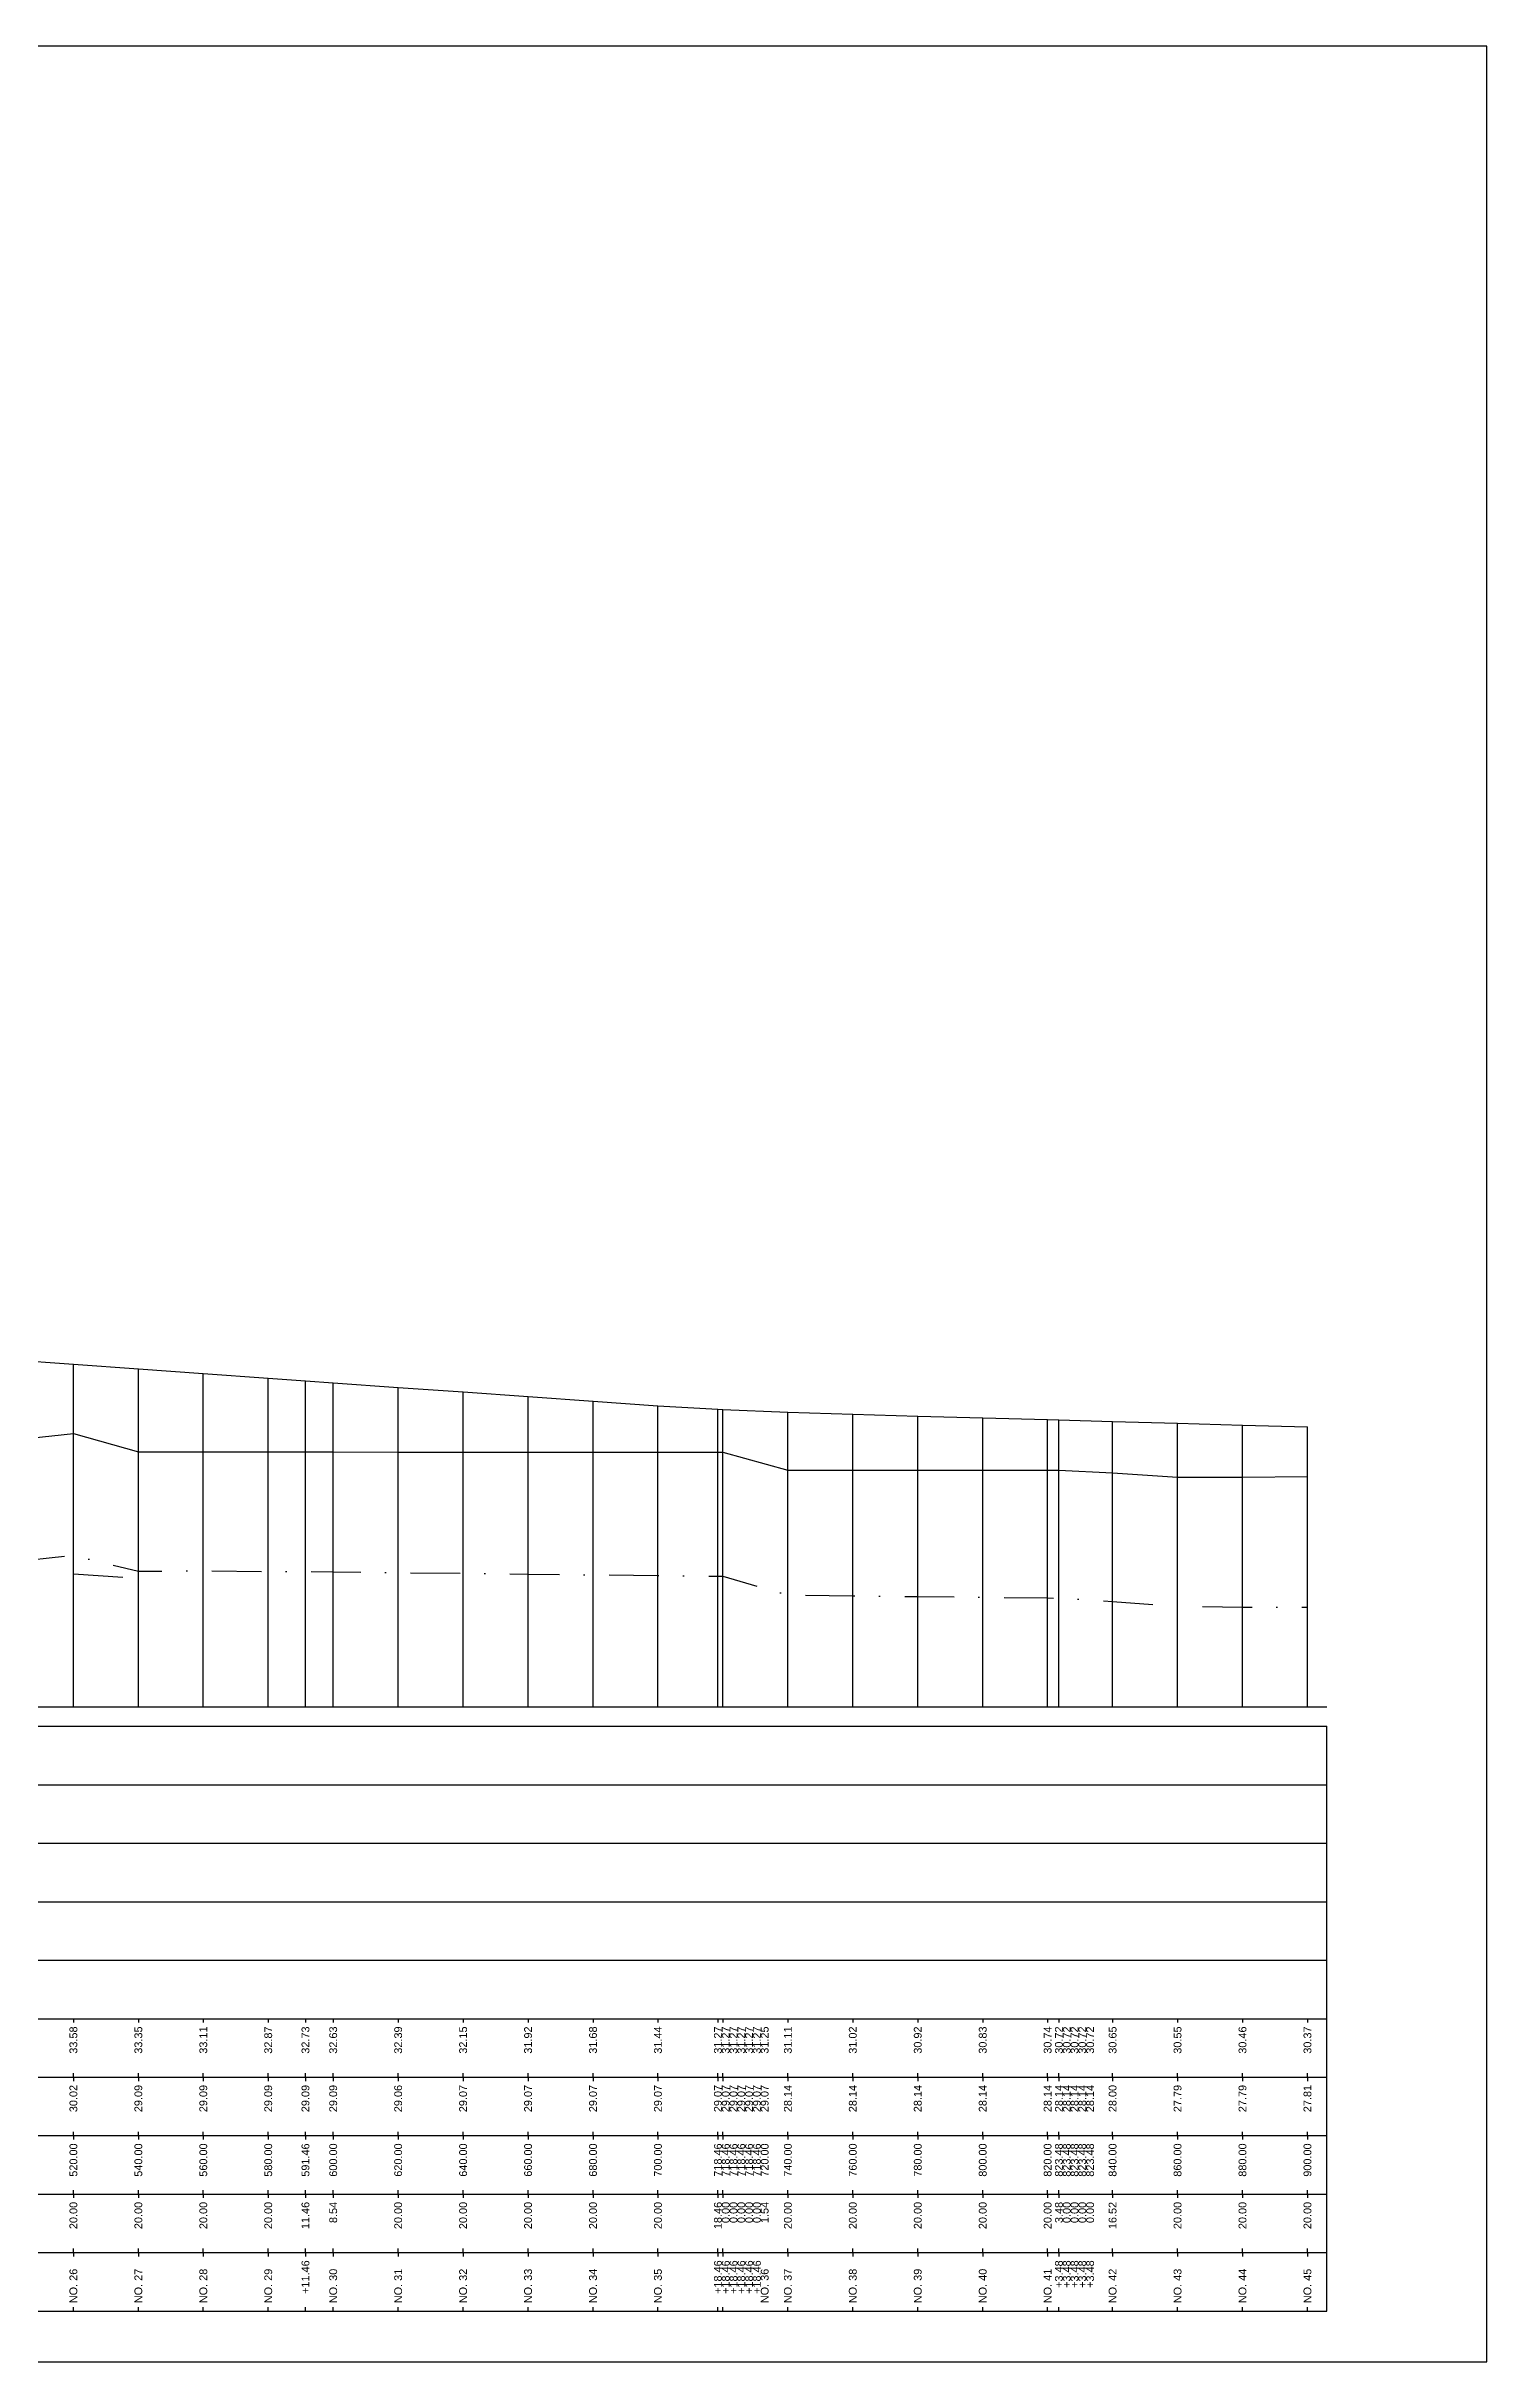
# Model space of a CAD drawing. Header units: millimetres. Extents: x -7351 to 135086, y 1419 to 5643.
# Drawn here: x 60365 to 60734, y 1419 to 2013 of the extents above; entities that cross this region are included whole.
import ezdxf
from ezdxf.enums import TextEntityAlignment as Align

# ---------------------------------------------------------------- set-up
doc = ezdxf.new("R2010")
doc.units = ezdxf.units.MM
doc.linetypes.add('DASHDOT', pattern=[25.4, 12.7, -6.35, 0, -6.35])
doc.linetypes.add('DIVIDE', pattern=[31.75, 12.7, -6.35, 0, -6.35, 0, -6.35])
for name, color, linetype in [('KZ_종단_계획선', 1, 'Continuous'), ('KZ_종단_도각', 7, 'Continuous'), ('KZ_종단_수직선', 7, 'Continuous'), ('KZ_종단_암선1', 56, 'DASHDOT'), ('KZ_종단_암선2', 4, 'DIVIDE'), ('KZ_종단_지반선', 3, 'Continuous'), ('KZ_종단_테이블문자', 7, 'Continuous'), ('KZ_종단_테이블선', 7, 'Continuous')]:
    doc.layers.add(name, color=color, linetype=linetype)
doc.styles.get("Standard").update_dxf_attribs({"font": 'arial.ttf'})

msp = doc.modelspace()

# ---------------------------------------------------------------- linework, layer by layer
at = {"layer": 'KZ_종단_계획선'}
msp.add_lwpolyline([(60355.03, 1676.15), (60371.69, 1674.96), (60388.36, 1673.77), (60405.03, 1672.58), (60421.69, 1671.38), (60431.25, 1670.7), (60438.36, 1670.19), (60455.03, 1669), (60471.69, 1667.81), (60488.36, 1666.62), (60505.03, 1665.42), (60521.69, 1664.26), (60537.08, 1663.38), (60537.08, 1663.38), (60537.08, 1663.38), (60537.08, 1663.38), (60537.08, 1663.38), (60537.08, 1663.38), (60538.36, 1663.31), (60555.03, 1662.61), (60571.69, 1662.11), (60588.36, 1661.65), (60605.03, 1661.19), (60621.69, 1660.73), (60624.59, 1660.65), (60624.59, 1660.65), (60624.59, 1660.65), (60624.59, 1660.65), (60624.59, 1660.65), (60638.36, 1660.27), (60655.03, 1659.8), (60671.69, 1659.34), (60688.36, 1658.88), (60688.36, 1658.88)], dxfattribs=at)
at = {"layer": 'KZ_종단_도각'}
msp.add_lwpolyline([(59893.36, 1419.04), (60734.36, 1419.04), (60734.36, 2013.04), (59893.36, 2013.04)], close=True, dxfattribs=at)
at = {"layer": 'KZ_종단_수직선'}
for p, q in [((60371.69, 1587.04), (60371.69, 1674.96)), ((60388.36, 1587.04), (60388.36, 1673.77)), ((60405.03, 1587.04), (60405.03, 1672.58)), ((60421.69, 1587.04), (60421.69, 1671.38)), ((60431.24, 1587.04), (60431.24, 1670.7)), ((60438.36, 1587.04), (60438.36, 1670.19)), ((60455.03, 1587.04), (60455.03, 1669)), ((60471.69, 1587.04), (60471.69, 1667.81)), ((60488.36, 1587.04), (60488.36, 1666.62)), ((60505.03, 1587.04), (60505.03, 1665.42)), ((60521.69, 1587.04), (60521.69, 1664.26)), ((60537.08, 1587.04), (60537.08, 1663.38)), ((60537.08, 1587.04), (60537.08, 1663.38)), ((60537.08, 1587.04), (60537.08, 1663.38)), ((60537.08, 1587.04), (60537.08, 1663.38)), ((60537.08, 1587.04), (60537.08, 1663.38)), ((60537.08, 1587.04), (60537.08, 1663.38)), ((60538.36, 1587.04), (60538.36, 1663.31)), ((60555.03, 1587.04), (60555.03, 1662.61)), ((60571.69, 1587.04), (60571.69, 1662.11)), ((60588.36, 1587.04), (60588.36, 1661.65)), ((60605.03, 1587.04), (60605.03, 1661.19)), ((60621.69, 1587.04), (60621.69, 1660.73)), ((60624.59, 1587.04), (60624.59, 1660.65)), ((60624.59, 1587.04), (60624.59, 1660.65)), ((60624.59, 1587.04), (60624.59, 1660.65)), ((60624.59, 1587.04), (60624.59, 1660.65)), ((60624.59, 1587.04), (60624.59, 1660.65)), ((60638.36, 1587.04), (60638.36, 1660.27)), ((60655.03, 1587.04), (60655.03, 1659.8)), ((60671.69, 1587.04), (60671.69, 1659.34)), ((60688.36, 1587.04), (60688.36, 1658.88))]:
    msp.add_line(p, q, dxfattribs=at)
at = {"layer": 'KZ_종단_암선1', "flags": 128}
msp.add_lwpolyline([(59938.36, 1645.23), (59938.36, 1645.23), (59938.36, 1645.23), (59938.36, 1645.23), (59938.36, 1645.23), (59938.36, 1645.23), (59938.36, 1645.23), (59955.03, 1645.52), (59971.69, 1645.81), (59988.36, 1646.09), (59996.63, 1645.51), (60005.03, 1644.93), (60021.69, 1627.52), (60038.36, 1627.81), (60055.03, 1628.09), (60071.69, 1628.38), (60077.61, 1628.48), (60077.61, 1628.48), (60077.61, 1628.48), (60077.61, 1628.48), (60077.61, 1628.48), (60077.61, 1628.48), (60077.61, 1628.48), (60077.61, 1628.48), (60077.61, 1628.48), (60077.61, 1628.48), (60077.61, 1628.48), (60077.61, 1628.48), (60088.36, 1628.67), (60105.03, 1637.19), (60121.69, 1638.58), (60138.36, 1636.51), (60155.03, 1628.32), (60171.69, 1626.93), (60188.36, 1633.71), (60205.03, 1626.1), (60212.27, 1626.23), (60221.69, 1626.39), (60238.36, 1626.68), (60242.98, 1626.76), (60242.98, 1626.76), (60255.03, 1626.96), (60271.69, 1627.18), (60288.36, 1623.7), (60305.03, 1623.89), (60317.03, 1624.01), (60317.03, 1624.01), (60321.69, 1624.06), (60338.36, 1624.23), (60355.03, 1624.14), (60371.69, 1625.92), (60388.36, 1621.82), (60405.03, 1621.93), (60421.69, 1621.77), (60431.24, 1621.74), (60438.36, 1621.71), (60455.03, 1621.43), (60471.69, 1621.29), (60488.36, 1621.1), (60505.03, 1620.92), (60521.69, 1620.73), (60537.08, 1620.56), (60537.08, 1620.56), (60537.08, 1620.56), (60537.08, 1620.56), (60537.08, 1620.56), (60537.08, 1620.56), (60538.36, 1620.55), (60555.03, 1615.71), (60571.69, 1615.52), (60588.36, 1615.34), (60605.03, 1615.15), (60621.69, 1614.97), (60624.59, 1614.93), (60624.59, 1614.93), (60624.59, 1614.93), (60624.59, 1614.93), (60624.59, 1614.93), (60638.36, 1614.08), (60655.03, 1612.84), (60671.69, 1612.65), (60688.36, 1612.59)], dxfattribs=at)
at = {"layer": 'KZ_종단_암선2', "flags": 128}
msp.add_lwpolyline([(60371.69, 1621.16), (60388.36, 1619.98)], dxfattribs=at)
at = {"layer": 'KZ_종단_지반선', "flags": 128}
msp.add_lwpolyline([(60355.03, 1655.37), (60371.69, 1657.13), (60388.36, 1652.47), (60405.03, 1652.47), (60421.69, 1652.47), (60431.24, 1652.47), (60438.36, 1652.47), (60455.03, 1652.36), (60471.69, 1652.4), (60488.36, 1652.4), (60505.03, 1652.4), (60521.69, 1652.4), (60537.08, 1652.4), (60537.08, 1652.4), (60537.08, 1652.4), (60537.08, 1652.4), (60537.08, 1652.4), (60537.08, 1652.4), (60538.36, 1652.4), (60555.03, 1647.74), (60571.69, 1647.74), (60588.36, 1647.74), (60605.03, 1647.74), (60621.69, 1647.74), (60624.59, 1647.74), (60624.59, 1647.74), (60624.59, 1647.74), (60624.59, 1647.74), (60624.59, 1647.74), (60638.36, 1647.04), (60655.03, 1645.98), (60671.69, 1645.98), (60688.36, 1646.1)], dxfattribs=at)
at = {"layer": 'KZ_종단_테이블선'}
for p, q in [((59918.36, 1587.04), (60693.36, 1587.04)), ((59918.36, 1582.04), (60693.36, 1582.04)), ((60693.36, 1567.04), (60693.36, 1582.04)), ((59918.36, 1567.04), (60693.36, 1567.04)), ((60693.36, 1552.04), (60693.36, 1567.04)), ((59918.36, 1552.04), (60693.36, 1552.04)), ((60693.36, 1537.04), (60693.36, 1552.04)), ((59918.36, 1537.04), (60693.36, 1537.04)), ((60693.36, 1522.04), (60693.36, 1537.04)), ((59918.36, 1522.04), (60693.36, 1522.04)), ((60693.36, 1507.04), (60693.36, 1522.04)), ((59918.36, 1507.04), (60693.36, 1507.04)), ((60371.69, 1507.04), (60371.69, 1506.04)), ((60388.36, 1507.04), (60388.36, 1506.04)), ((60405.03, 1507.04), (60405.03, 1506.04)), ((60421.69, 1507.04), (60421.69, 1506.04)), ((60431.24, 1507.04), (60431.24, 1506.04)), ((60438.36, 1507.04), (60438.36, 1506.04)), ((60455.03, 1507.04), (60455.03, 1506.04)), ((60471.69, 1507.04), (60471.69, 1506.04)), ((60488.36, 1507.04), (60488.36, 1506.04)), ((60505.03, 1507.04), (60505.03, 1506.04)), ((60521.69, 1507.04), (60521.69, 1506.04)), ((60537.08, 1507.04), (60537.08, 1506.04)), ((60537.08, 1507.04), (60537.08, 1506.04)), ((60537.08, 1507.04), (60537.08, 1506.04)), ((60537.08, 1507.04), (60537.08, 1506.04)), ((60537.08, 1507.04), (60537.08, 1506.04)), ((60537.08, 1507.04), (60537.08, 1506.04)), ((60538.36, 1507.04), (60538.36, 1506.04)), ((60555.03, 1507.04), (60555.03, 1506.04)), ((60571.69, 1507.04), (60571.69, 1506.04)), ((60588.36, 1507.04), (60588.36, 1506.04)), ((60605.03, 1507.04), (60605.03, 1506.04)), ((60621.69, 1507.04), (60621.69, 1506.04)), ((60624.59, 1507.04), (60624.59, 1506.04)), ((60624.59, 1507.04), (60624.59, 1506.04)), ((60624.59, 1507.04), (60624.59, 1506.04)), ((60624.59, 1507.04), (60624.59, 1506.04)), ((60624.59, 1507.04), (60624.59, 1506.04)), ((60638.36, 1507.04), (60638.36, 1506.04)), ((60655.03, 1507.04), (60655.03, 1506.04)), ((60671.69, 1507.04), (60671.69, 1506.04)), ((60688.36, 1507.04), (60688.36, 1506.04)), ((60693.36, 1492.04), (60693.36, 1507.04)), ((59918.36, 1492.04), (60693.36, 1492.04)), ((60371.69, 1492.04), (60371.69, 1493.04)), ((60371.69, 1492.04), (60371.69, 1491.04)), ((60388.36, 1492.04), (60388.36, 1493.04)), ((60388.36, 1492.04), (60388.36, 1491.04)), ((60405.03, 1492.04), (60405.03, 1493.04)), ((60405.03, 1492.04), (60405.03, 1491.04)), ((60421.69, 1492.04), (60421.69, 1493.04)), ((60421.69, 1492.04), (60421.69, 1491.04)), ((60431.24, 1492.04), (60431.24, 1493.04)), ((60431.24, 1492.04), (60431.24, 1491.04)), ((60438.36, 1492.04), (60438.36, 1493.04)), ((60438.36, 1492.04), (60438.36, 1491.04)), ((60455.03, 1492.04), (60455.03, 1493.04)), ((60455.03, 1492.04), (60455.03, 1491.04)), ((60471.69, 1492.04), (60471.69, 1493.04)), ((60471.69, 1492.04), (60471.69, 1491.04)), ((60488.36, 1492.04), (60488.36, 1493.04)), ((60488.36, 1492.04), (60488.36, 1491.04)), ((60505.03, 1492.04), (60505.03, 1493.04)), ((60505.03, 1492.04), (60505.03, 1491.04)), ((60521.69, 1492.04), (60521.69, 1493.04)), ((60521.69, 1492.04), (60521.69, 1491.04)), ((60537.08, 1492.04), (60537.08, 1493.04)), ((60537.08, 1492.04), (60537.08, 1493.04)), ((60537.08, 1492.04), (60537.08, 1493.04)), ((60537.08, 1492.04), (60537.08, 1493.04)), ((60537.08, 1492.04), (60537.08, 1493.04)), ((60537.08, 1492.04), (60537.08, 1493.04)), ((60537.08, 1492.04), (60537.08, 1491.04)), ((60537.08, 1492.04), (60537.08, 1491.04)), ((60537.08, 1492.04), (60537.08, 1491.04)), ((60537.08, 1492.04), (60537.08, 1491.04)), ((60537.08, 1492.04), (60537.08, 1491.04)), ((60537.08, 1492.04), (60537.08, 1491.04)), ((60538.36, 1492.04), (60538.36, 1493.04)), ((60538.36, 1492.04), (60538.36, 1491.04)), ((60555.03, 1492.04), (60555.03, 1493.04)), ((60555.03, 1492.04), (60555.03, 1491.04)), ((60571.69, 1492.04), (60571.69, 1493.04)), ((60571.69, 1492.04), (60571.69, 1491.04)), ((60588.36, 1492.04), (60588.36, 1493.04)), ((60588.36, 1492.04), (60588.36, 1491.04)), ((60605.03, 1492.04), (60605.03, 1493.04)), ((60605.03, 1492.04), (60605.03, 1491.04)), ((60621.69, 1492.04), (60621.69, 1493.04)), ((60621.69, 1492.04), (60621.69, 1491.04)), ((60624.59, 1492.04), (60624.59, 1493.04)), ((60624.59, 1492.04), (60624.59, 1493.04)), ((60624.59, 1492.04), (60624.59, 1493.04)), ((60624.59, 1492.04), (60624.59, 1493.04)), ((60624.59, 1492.04), (60624.59, 1493.04)), ((60624.59, 1492.04), (60624.59, 1491.04)), ((60624.59, 1492.04), (60624.59, 1491.04)), ((60624.59, 1492.04), (60624.59, 1491.04)), ((60624.59, 1492.04), (60624.59, 1491.04)), ((60624.59, 1492.04), (60624.59, 1491.04)), ((60638.36, 1492.04), (60638.36, 1493.04)), ((60638.36, 1492.04), (60638.36, 1491.04)), ((60655.03, 1492.04), (60655.03, 1493.04)), ((60655.03, 1492.04), (60655.03, 1491.04)), ((60671.69, 1492.04), (60671.69, 1493.04)), ((60671.69, 1492.04), (60671.69, 1491.04)), ((60688.36, 1492.04), (60688.36, 1493.04)), ((60688.36, 1492.04), (60688.36, 1491.04)), ((60693.36, 1477.04), (60693.36, 1492.04)), ((59918.36, 1477.04), (60693.36, 1477.04)), ((60371.69, 1477.04), (60371.69, 1478.04)), ((60371.69, 1477.04), (60371.69, 1476.04)), ((60388.36, 1477.04), (60388.36, 1478.04)), ((60388.36, 1477.04), (60388.36, 1476.04)), ((60405.03, 1477.04), (60405.03, 1478.04)), ((60405.03, 1477.04), (60405.03, 1476.04)), ((60421.69, 1477.04), (60421.69, 1478.04)), ((60421.69, 1477.04), (60421.69, 1476.04)), ((60431.24, 1477.04), (60431.24, 1478.04)), ((60431.24, 1477.04), (60431.24, 1476.04)), ((60438.36, 1477.04), (60438.36, 1478.04)), ((60438.36, 1477.04), (60438.36, 1476.04)), ((60455.03, 1477.04), (60455.03, 1478.04)), ((60455.03, 1477.04), (60455.03, 1476.04)), ((60471.69, 1477.04), (60471.69, 1478.04)), ((60471.69, 1477.04), (60471.69, 1476.04)), ((60488.36, 1477.04), (60488.36, 1478.04)), ((60488.36, 1477.04), (60488.36, 1476.04)), ((60505.03, 1477.04), (60505.03, 1478.04)), ((60505.03, 1477.04), (60505.03, 1476.04)), ((60521.69, 1477.04), (60521.69, 1478.04)), ((60521.69, 1477.04), (60521.69, 1476.04)), ((60537.08, 1477.04), (60537.08, 1478.04)), ((60537.08, 1477.04), (60537.08, 1478.04)), ((60537.08, 1477.04), (60537.08, 1478.04)), ((60537.08, 1477.04), (60537.08, 1478.04)), ((60537.08, 1477.04), (60537.08, 1478.04)), ((60537.08, 1477.04), (60537.08, 1478.04)), ((60537.08, 1477.04), (60537.08, 1476.04)), ((60537.08, 1477.04), (60537.08, 1476.04)), ((60537.08, 1477.04), (60537.08, 1476.04)), ((60537.08, 1477.04), (60537.08, 1476.04)), ((60537.08, 1477.04), (60537.08, 1476.04)), ((60537.08, 1477.04), (60537.08, 1476.04)), ((60538.36, 1477.04), (60538.36, 1478.04)), ((60538.36, 1477.04), (60538.36, 1476.04)), ((60555.03, 1477.04), (60555.03, 1478.04)), ((60555.03, 1477.04), (60555.03, 1476.04)), ((60571.69, 1477.04), (60571.69, 1478.04)), ((60571.69, 1477.04), (60571.69, 1476.04)), ((60588.36, 1477.04), (60588.36, 1478.04)), ((60588.36, 1477.04), (60588.36, 1476.04)), ((60605.03, 1477.04), (60605.03, 1478.04)), ((60605.03, 1477.04), (60605.03, 1476.04)), ((60621.69, 1477.04), (60621.69, 1478.04)), ((60621.69, 1477.04), (60621.69, 1476.04)), ((60624.59, 1477.04), (60624.59, 1478.04)), ((60624.59, 1477.04), (60624.59, 1478.04)), ((60624.59, 1477.04), (60624.59, 1478.04)), ((60624.59, 1477.04), (60624.59, 1478.04)), ((60624.59, 1477.04), (60624.59, 1478.04)), ((60624.59, 1477.04), (60624.59, 1476.04)), ((60624.59, 1477.04), (60624.59, 1476.04)), ((60624.59, 1477.04), (60624.59, 1476.04)), ((60624.59, 1477.04), (60624.59, 1476.04)), ((60624.59, 1477.04), (60624.59, 1476.04)), ((60638.36, 1477.04), (60638.36, 1478.04)), ((60638.36, 1477.04), (60638.36, 1476.04)), ((60655.03, 1477.04), (60655.03, 1478.04)), ((60655.03, 1477.04), (60655.03, 1476.04)), ((60671.69, 1477.04), (60671.69, 1478.04)), ((60671.69, 1477.04), (60671.69, 1476.04)), ((60688.36, 1477.04), (60688.36, 1478.04)), ((60688.36, 1477.04), (60688.36, 1476.04)), ((60693.36, 1462.04), (60693.36, 1477.04)), ((59918.36, 1462.04), (60693.36, 1462.04)), ((60371.69, 1462.04), (60371.69, 1463.04)), ((60371.69, 1462.04), (60371.69, 1461.04)), ((60388.36, 1462.04), (60388.36, 1463.04)), ((60388.36, 1462.04), (60388.36, 1461.04)), ((60405.03, 1462.04), (60405.03, 1463.04)), ((60405.03, 1462.04), (60405.03, 1461.04)), ((60421.69, 1462.04), (60421.69, 1463.04)), ((60421.69, 1462.04), (60421.69, 1461.04)), ((60431.24, 1462.04), (60431.24, 1463.04)), ((60431.24, 1462.04), (60431.24, 1461.04)), ((60438.36, 1462.04), (60438.36, 1463.04)), ((60438.36, 1462.04), (60438.36, 1461.04)), ((60455.03, 1462.04), (60455.03, 1463.04)), ((60455.03, 1462.04), (60455.03, 1461.04)), ((60471.69, 1462.04), (60471.69, 1463.04)), ((60471.69, 1462.04), (60471.69, 1461.04)), ((60488.36, 1462.04), (60488.36, 1463.04)), ((60488.36, 1462.04), (60488.36, 1461.04)), ((60505.03, 1462.04), (60505.03, 1463.04)), ((60505.03, 1462.04), (60505.03, 1461.04)), ((60521.69, 1462.04), (60521.69, 1463.04)), ((60521.69, 1462.04), (60521.69, 1461.04)), ((60537.08, 1462.04), (60537.08, 1463.04)), ((60537.08, 1462.04), (60537.08, 1463.04)), ((60537.08, 1462.04), (60537.08, 1463.04)), ((60537.08, 1462.04), (60537.08, 1463.04)), ((60537.08, 1462.04), (60537.08, 1463.04)), ((60537.08, 1462.04), (60537.08, 1463.04)), ((60537.08, 1462.04), (60537.08, 1461.04)), ((60537.08, 1462.04), (60537.08, 1461.04)), ((60537.08, 1462.04), (60537.08, 1461.04)), ((60537.08, 1462.04), (60537.08, 1461.04)), ((60537.08, 1462.04), (60537.08, 1461.04)), ((60537.08, 1462.04), (60537.08, 1461.04)), ((60538.36, 1462.04), (60538.36, 1463.04)), ((60538.36, 1462.04), (60538.36, 1461.04)), ((60555.03, 1462.04), (60555.03, 1463.04)), ((60555.03, 1462.04), (60555.03, 1461.04)), ((60571.69, 1462.04), (60571.69, 1463.04)), ((60571.69, 1462.04), (60571.69, 1461.04)), ((60588.36, 1462.04), (60588.36, 1463.04)), ((60588.36, 1462.04), (60588.36, 1461.04)), ((60605.03, 1462.04), (60605.03, 1463.04)), ((60605.03, 1462.04), (60605.03, 1461.04)), ((60621.69, 1462.04), (60621.69, 1463.04)), ((60621.69, 1462.04), (60621.69, 1461.04)), ((60624.59, 1462.04), (60624.59, 1463.04)), ((60624.59, 1462.04), (60624.59, 1463.04)), ((60624.59, 1462.04), (60624.59, 1463.04)), ((60624.59, 1462.04), (60624.59, 1463.04)), ((60624.59, 1462.04), (60624.59, 1463.04)), ((60624.59, 1462.04), (60624.59, 1461.04)), ((60624.59, 1462.04), (60624.59, 1461.04)), ((60624.59, 1462.04), (60624.59, 1461.04)), ((60624.59, 1462.04), (60624.59, 1461.04)), ((60624.59, 1462.04), (60624.59, 1461.04)), ((60638.36, 1462.04), (60638.36, 1463.04)), ((60638.36, 1462.04), (60638.36, 1461.04)), ((60655.03, 1462.04), (60655.03, 1463.04)), ((60655.03, 1462.04), (60655.03, 1461.04)), ((60671.69, 1462.04), (60671.69, 1463.04)), ((60671.69, 1462.04), (60671.69, 1461.04)), ((60688.36, 1462.04), (60688.36, 1463.04)), ((60688.36, 1462.04), (60688.36, 1461.04)), ((60693.36, 1447.04), (60693.36, 1462.04)), ((59918.36, 1447.04), (60693.36, 1447.04)), ((60371.69, 1447.04), (60371.69, 1448.04)), ((60371.69, 1447.04), (60371.69, 1446.04)), ((60388.36, 1447.04), (60388.36, 1448.04)), ((60388.36, 1447.04), (60388.36, 1446.04)), ((60405.03, 1447.04), (60405.03, 1448.04)), ((60405.03, 1447.04), (60405.03, 1446.04)), ((60421.69, 1447.04), (60421.69, 1448.04)), ((60421.69, 1447.04), (60421.69, 1446.04)), ((60431.24, 1447.04), (60431.24, 1448.04)), ((60431.24, 1447.04), (60431.24, 1446.04)), ((60438.36, 1447.04), (60438.36, 1448.04)), ((60438.36, 1447.04), (60438.36, 1446.04)), ((60455.03, 1447.04), (60455.03, 1448.04)), ((60455.03, 1447.04), (60455.03, 1446.04)), ((60471.69, 1447.04), (60471.69, 1448.04)), ((60471.69, 1447.04), (60471.69, 1446.04)), ((60488.36, 1447.04), (60488.36, 1448.04)), ((60488.36, 1447.04), (60488.36, 1446.04)), ((60505.03, 1447.04), (60505.03, 1448.04)), ((60505.03, 1447.04), (60505.03, 1446.04)), ((60521.69, 1447.04), (60521.69, 1448.04)), ((60521.69, 1447.04), (60521.69, 1446.04)), ((60537.08, 1447.04), (60537.08, 1448.04)), ((60537.08, 1447.04), (60537.08, 1448.04)), ((60537.08, 1447.04), (60537.08, 1448.04)), ((60537.08, 1447.04), (60537.08, 1448.04)), ((60537.08, 1447.04), (60537.08, 1448.04)), ((60537.08, 1447.04), (60537.08, 1448.04)), ((60537.08, 1447.04), (60537.08, 1446.04)), ((60537.08, 1447.04), (60537.08, 1446.04)), ((60537.08, 1447.04), (60537.08, 1446.04)), ((60537.08, 1447.04), (60537.08, 1446.04)), ((60537.08, 1447.04), (60537.08, 1446.04)), ((60537.08, 1447.04), (60537.08, 1446.04)), ((60538.36, 1447.04), (60538.36, 1448.04)), ((60538.36, 1447.04), (60538.36, 1446.04)), ((60555.03, 1447.04), (60555.03, 1448.04)), ((60555.03, 1447.04), (60555.03, 1446.04)), ((60571.69, 1447.04), (60571.69, 1448.04)), ((60571.69, 1447.04), (60571.69, 1446.04)), ((60588.36, 1447.04), (60588.36, 1448.04)), ((60588.36, 1447.04), (60588.36, 1446.04)), ((60605.03, 1447.04), (60605.03, 1448.04)), ((60605.03, 1447.04), (60605.03, 1446.04)), ((60621.69, 1447.04), (60621.69, 1448.04)), ((60621.69, 1447.04), (60621.69, 1446.04)), ((60624.59, 1447.04), (60624.59, 1448.04)), ((60624.59, 1447.04), (60624.59, 1448.04)), ((60624.59, 1447.04), (60624.59, 1448.04)), ((60624.59, 1447.04), (60624.59, 1448.04)), ((60624.59, 1447.04), (60624.59, 1448.04)), ((60624.59, 1447.04), (60624.59, 1446.04)), ((60624.59, 1447.04), (60624.59, 1446.04)), ((60624.59, 1447.04), (60624.59, 1446.04)), ((60624.59, 1447.04), (60624.59, 1446.04)), ((60624.59, 1447.04), (60624.59, 1446.04)), ((60638.36, 1447.04), (60638.36, 1448.04)), ((60638.36, 1447.04), (60638.36, 1446.04)), ((60655.03, 1447.04), (60655.03, 1448.04)), ((60655.03, 1447.04), (60655.03, 1446.04)), ((60671.69, 1447.04), (60671.69, 1448.04)), ((60671.69, 1447.04), (60671.69, 1446.04)), ((60688.36, 1447.04), (60688.36, 1448.04)), ((60688.36, 1447.04), (60688.36, 1446.04)), ((60693.36, 1432.04), (60693.36, 1447.04)), ((59918.36, 1432.04), (60693.36, 1432.04)), ((60371.69, 1432.04), (60371.69, 1433.04)), ((60388.36, 1432.04), (60388.36, 1433.04)), ((60405.03, 1432.04), (60405.03, 1433.04)), ((60421.69, 1432.04), (60421.69, 1433.04)), ((60431.24, 1432.04), (60431.24, 1433.04)), ((60438.36, 1432.04), (60438.36, 1433.04)), ((60455.03, 1432.04), (60455.03, 1433.04)), ((60471.69, 1432.04), (60471.69, 1433.04)), ((60488.36, 1432.04), (60488.36, 1433.04)), ((60505.03, 1432.04), (60505.03, 1433.04)), ((60521.69, 1432.04), (60521.69, 1433.04)), ((60537.08, 1432.04), (60537.08, 1433.04)), ((60537.08, 1432.04), (60537.08, 1433.04)), ((60537.08, 1432.04), (60537.08, 1433.04)), ((60537.08, 1432.04), (60537.08, 1433.04)), ((60537.08, 1432.04), (60537.08, 1433.04)), ((60537.08, 1432.04), (60537.08, 1433.04)), ((60538.36, 1432.04), (60538.36, 1433.04)), ((60555.03, 1432.04), (60555.03, 1433.04)), ((60571.69, 1432.04), (60571.69, 1433.04)), ((60588.36, 1432.04), (60588.36, 1433.04)), ((60605.03, 1432.04), (60605.03, 1433.04)), ((60621.69, 1432.04), (60621.69, 1433.04)), ((60624.59, 1432.04), (60624.59, 1433.04)), ((60624.59, 1432.04), (60624.59, 1433.04)), ((60624.59, 1432.04), (60624.59, 1433.04)), ((60624.59, 1432.04), (60624.59, 1433.04)), ((60624.59, 1432.04), (60624.59, 1433.04)), ((60638.36, 1432.04), (60638.36, 1433.04)), ((60655.03, 1432.04), (60655.03, 1433.04)), ((60671.69, 1432.04), (60671.69, 1433.04)), ((60688.36, 1432.04), (60688.36, 1433.04))]:
    msp.add_line(p, q, dxfattribs=at)

# ---------------------------------------------------------------- texts
at = {"layer": 'KZ_종단_테이블문자'}
for s, p in [('33.58', (60371.69, 1505.04)), ('33.35', (60388.36, 1505.04)), ('33.11', (60405.03, 1505.04)), ('32.87', (60421.69, 1505.04)), ('32.73', (60431.24, 1505.04)), ('32.63', (60438.36, 1505.04)), ('32.39', (60455.03, 1505.04)), ('32.15', (60471.69, 1505.04)), ('31.92', (60488.36, 1505.04)), ('31.68', (60505.03, 1505.04)), ('31.44', (60521.69, 1505.04)), ('31.27', (60537.08, 1505.04)), ('31.27', (60539.08, 1505.04)), ('31.27', (60541.08, 1505.04)), ('31.27', (60543.08, 1505.04)), ('31.27', (60545.08, 1505.04)), ('31.27', (60547.08, 1505.04)), ('31.25', (60549.08, 1505.04)), ('31.11', (60555.03, 1505.04)), ('31.02', (60571.69, 1505.04)), ('30.92', (60588.36, 1505.04)), ('30.83', (60605.03, 1505.04)), ('30.74', (60621.69, 1505.04)), ('30.72', (60624.59, 1505.04)), ('30.72', (60626.59, 1505.04)), ('30.72', (60628.59, 1505.04)), ('30.72', (60630.59, 1505.04)), ('30.72', (60632.59, 1505.04)), ('30.65', (60638.36, 1505.04)), ('30.55', (60655.03, 1505.04)), ('30.46', (60671.69, 1505.04)), ('30.37', (60688.36, 1505.04)), ('30.02', (60371.69, 1490.04)), ('29.09', (60388.36, 1490.04)), ('29.09', (60405.03, 1490.04)), ('29.09', (60421.69, 1490.04)), ('29.09', (60431.24, 1490.04)), ('29.09', (60438.36, 1490.04)), ('29.06', (60455.03, 1490.04)), ('29.07', (60471.69, 1490.04)), ('29.07', (60488.36, 1490.04)), ('29.07', (60505.03, 1490.04)), ('29.07', (60521.69, 1490.04)), ('29.07', (60537.08, 1490.04)), ('29.07', (60539.08, 1490.04)), ('29.07', (60541.08, 1490.04)), ('29.07', (60543.08, 1490.04)), ('29.07', (60545.08, 1490.04)), ('29.07', (60547.08, 1490.04)), ('29.07', (60549.08, 1490.04)), ('28.14', (60555.03, 1490.04)), ('28.14', (60571.69, 1490.04)), ('28.14', (60588.36, 1490.04)), ('28.14', (60605.03, 1490.04)), ('28.14', (60621.69, 1490.04)), ('28.14', (60624.59, 1490.04)), ('28.14', (60626.59, 1490.04)), ('28.14', (60628.59, 1490.04)), ('28.14', (60630.59, 1490.04)), ('28.14', (60632.59, 1490.04)), ('28.00', (60638.36, 1490.04)), ('27.79', (60655.03, 1490.04)), ('27.79', (60671.69, 1490.04)), ('27.81', (60688.36, 1490.04)), ('520.00', (60371.69, 1475.04)), ('540.00', (60388.36, 1475.04)), ('560.00', (60405.03, 1475.04)), ('580.00', (60421.69, 1475.04)), ('591.46', (60431.24, 1475.04)), ('600.00', (60438.36, 1475.04)), ('620.00', (60455.03, 1475.04)), ('640.00', (60471.69, 1475.04)), ('660.00', (60488.36, 1475.04)), ('680.00', (60505.03, 1475.04)), ('700.00', (60521.69, 1475.04)), ('718.46', (60537.08, 1475.04)), ('718.46', (60539.08, 1475.04)), ('718.46', (60541.08, 1475.04)), ('718.46', (60543.08, 1475.04)), ('718.46', (60545.08, 1475.04)), ('718.46', (60547.08, 1475.04)), ('720.00', (60549.08, 1475.04)), ('740.00', (60555.03, 1475.04)), ('760.00', (60571.69, 1475.04)), ('780.00', (60588.36, 1475.04)), ('800.00', (60605.03, 1475.04)), ('820.00', (60621.69, 1475.04)), ('823.48', (60624.59, 1475.04)), ('823.48', (60626.59, 1475.04)), ('823.48', (60628.59, 1475.04)), ('823.48', (60630.59, 1475.04)), ('823.48', (60632.59, 1475.04)), ('840.00', (60638.36, 1475.04)), ('860.00', (60655.03, 1475.04)), ('880.00', (60671.69, 1475.04)), ('900.00', (60688.36, 1475.04)), ('20.00', (60371.69, 1460.04)), ('20.00', (60388.36, 1460.04)), ('20.00', (60405.03, 1460.04)), ('20.00', (60421.69, 1460.04)), ('11.46', (60431.24, 1460.04)), ('8.54', (60438.36, 1460.04)), ('20.00', (60455.03, 1460.04)), ('20.00', (60471.69, 1460.04)), ('20.00', (60488.36, 1460.04)), ('20.00', (60505.03, 1460.04)), ('20.00', (60521.69, 1460.04)), ('18.46', (60537.08, 1460.04)), ('0.00', (60539.08, 1460.04)), ('0.00', (60541.08, 1460.04)), ('0.00', (60543.08, 1460.04)), ('0.00', (60545.08, 1460.04)), ('0.00', (60547.08, 1460.04)), ('1.54', (60549.08, 1460.04)), ('20.00', (60555.03, 1460.04)), ('20.00', (60571.69, 1460.04)), ('20.00', (60588.36, 1460.04)), ('20.00', (60605.03, 1460.04)), ('20.00', (60621.69, 1460.04)), ('3.48', (60624.59, 1460.04)), ('0.00', (60626.59, 1460.04)), ('0.00', (60628.59, 1460.04)), ('0.00', (60630.59, 1460.04)), ('0.00', (60632.59, 1460.04)), ('16.52', (60638.36, 1460.04)), ('20.00', (60655.03, 1460.04)), ('20.00', (60671.69, 1460.04)), ('20.00', (60688.36, 1460.04)), ('+11.46', (60431.24, 1445.04)), ('+18.46', (60537.08, 1445.04)), ('+18.46', (60539.08, 1445.04)), ('+18.46', (60541.08, 1445.04)), ('+18.46', (60543.08, 1445.04)), ('+18.46', (60545.08, 1445.04)), ('+18.46', (60547.08, 1445.04)), ('+3.48', (60624.59, 1445.04)), ('+3.48', (60626.59, 1445.04)), ('+3.48', (60628.59, 1445.04)), ('+3.48', (60630.59, 1445.04)), ('+3.48', (60632.59, 1445.04))]:
    msp.add_text(s, height=2, rotation=90, dxfattribs=at).set_placement(p, align=Align.MIDDLE_RIGHT)
for s, p in [('NO. 26', (60371.69, 1434.04)), ('NO. 27', (60388.36, 1434.04)), ('NO. 28', (60405.03, 1434.04)), ('NO. 29', (60421.69, 1434.04)), ('NO. 30', (60438.36, 1434.04)), ('NO. 31', (60455.03, 1434.04)), ('NO. 32', (60471.69, 1434.04)), ('NO. 33', (60488.36, 1434.04)), ('NO. 34', (60505.03, 1434.04)), ('NO. 35', (60521.69, 1434.04)), ('NO. 36', (60549.08, 1434.04)), ('NO. 37', (60555.03, 1434.04)), ('NO. 38', (60571.69, 1434.04)), ('NO. 39', (60588.36, 1434.04)), ('NO. 40', (60605.03, 1434.04)), ('NO. 41', (60621.69, 1434.04)), ('NO. 42', (60638.36, 1434.04)), ('NO. 43', (60655.03, 1434.04)), ('NO. 44', (60671.69, 1434.04)), ('NO. 45', (60688.36, 1434.04))]:
    msp.add_text(s, height=2, rotation=90, dxfattribs=at).set_placement(p, align=Align.MIDDLE_LEFT)

doc.saveas('drawing.dxf')
